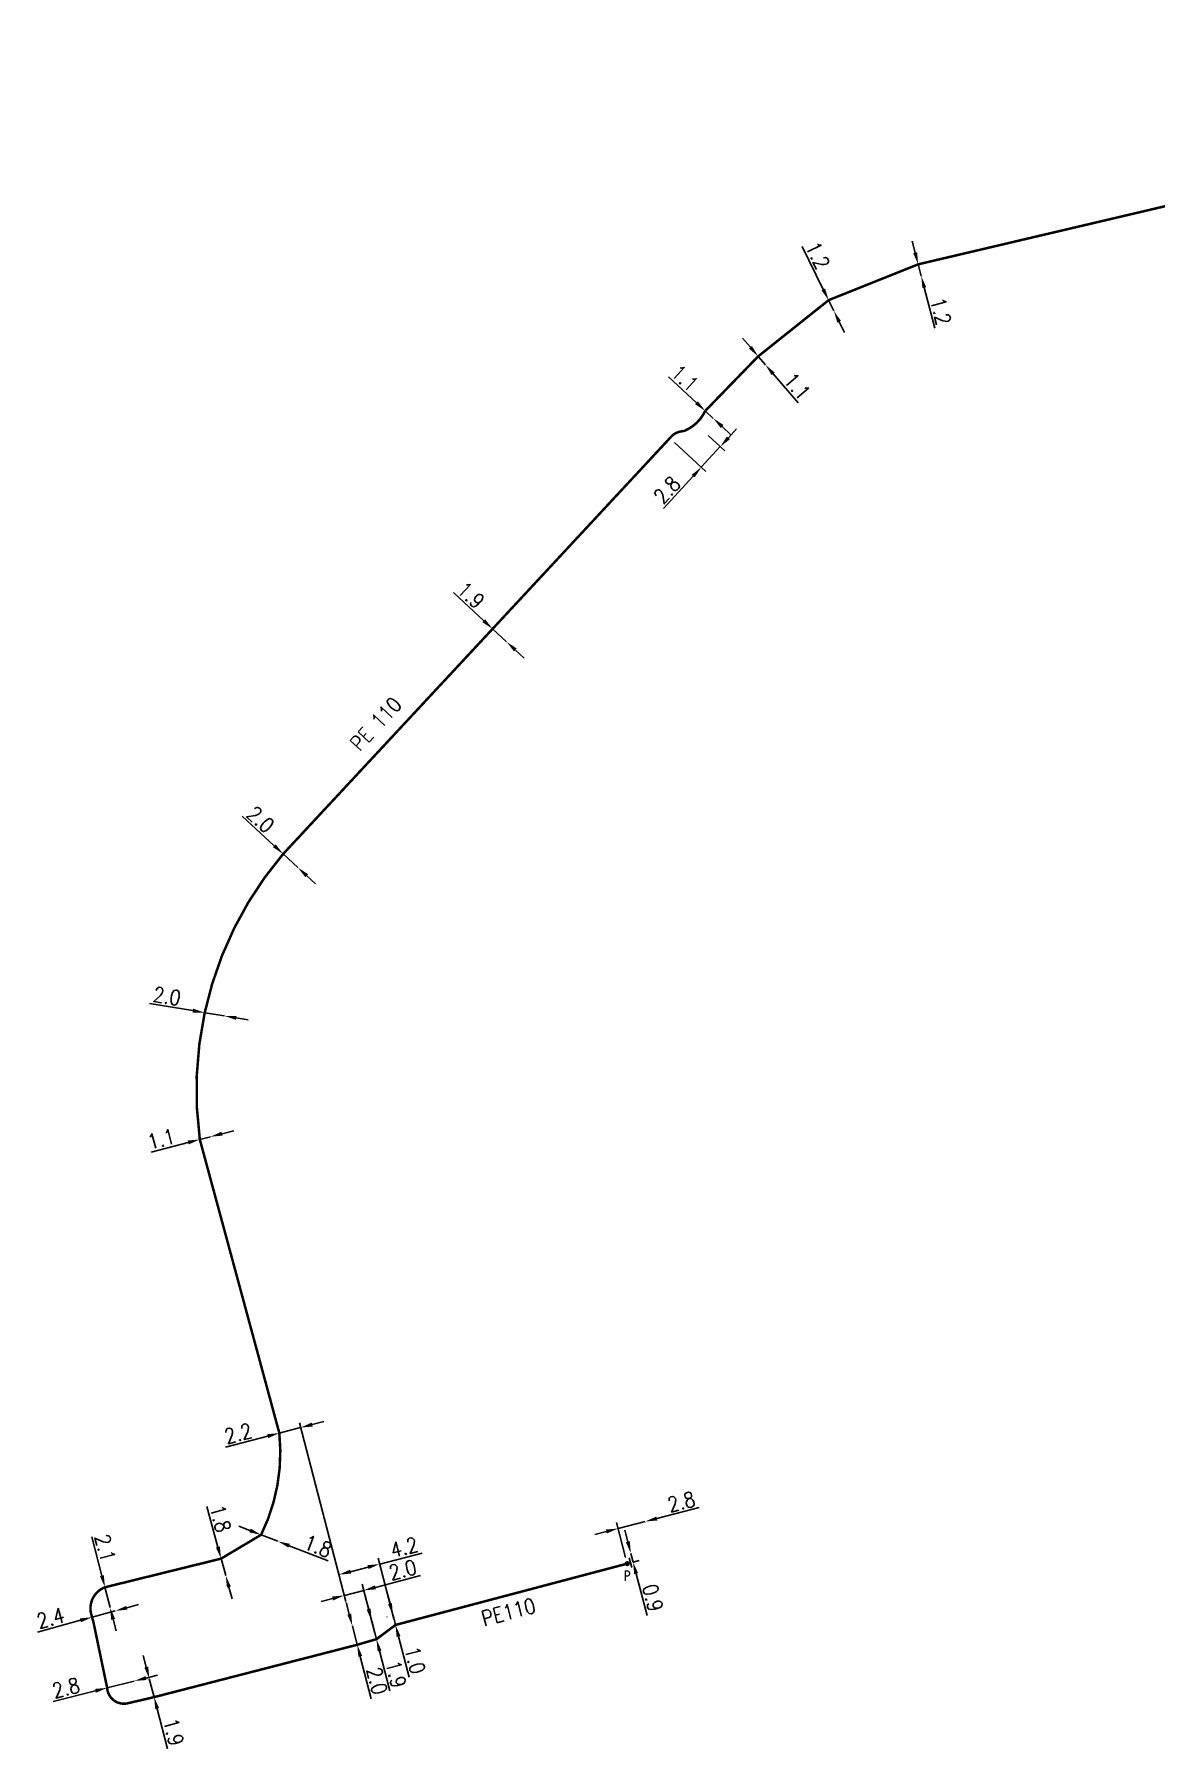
# Model space of a CAD drawing. Header units: millimetres. Extents: x 117000 to 118015, y 125997 to 126738.
# Drawn here: x 117786.8 to 117898.8, y 126270.6 to 126441.8 of the extents above; entities that cross this region are included whole.
import ezdxf
from ezdxf.enums import TextEntityAlignment as Align

# ---------------------------------------------------------------- set-up
doc = ezdxf.new("R2010")
doc.units = ezdxf.units.MM
doc.layers.get('0').update_dxf_attribs({"linetype": 'CONTINUOUS'})
doc.layers.get('Defpoints').update_dxf_attribs({"linetype": 'CONTINUOUS'})
for name, color, linetype in [('G_120', 4, 'CONTINUOUS'), ('G_300', 7, 'CONTINUOUS'), ('G_340', 7, 'CONTINUOUS')]:
    doc.layers.add(name, color=color, linetype=linetype)
doc.styles.add('G_ROMANS', font='ROMANS.SHX', dxfattribs={"width": 0.75})
doc.styles.get("Standard").update_dxf_attribs({"font": 'romans.shx', "width": 0.85})
doc.linetypes.add('G_typB_PE', pattern='A,5,-0.3,["o",Standard,S=1.5,R=0,X=0,Y=-0.5],-1.65', length=6.95)
doc.dimstyles.get("Standard").update_dxf_attribs({"dimtxt": 1.5, "dimasz": 1.2, "dimexe": 0.625, "dimexo": 0.625, "dimgap": 0.25, "dimtad": 1, "dimdec": 1, "dimzin": 0, "dimdsep": 46, "dimtxsty": 'Standard', "dimcen": -0.5, "dimadec": 0, "dimazin": 0, "dimtfac": 1, "dimtdec": 1, "dimtmove": 0, "dimatfit": 3, "dimfxl": 0, "dimtolj": 1, "dimtzin": 0, "dimarcsym": 0})

# ---------------------------------------------------------------- blocks, each defined once
blk = doc.blocks.new('*D32')
at = {"layer": 'Defpoints', "color": 0, "linetype": 'Continuous', "transparency": 16777216}
for p in [(117798.3, 126277.61), (117798.3, 126277.61), (117798.78, 126275.77)]:
    blk.add_point(p, dxfattribs=at)
at = {"layer": 'G_120', "color": 0, "linetype": 'Continuous', "lineweight": -2, "transparency": 16777216}
for p, q in [((117798, 126278.77), (117797.7, 126279.94)), ((117798.3, 126277.61), (117798.78, 126275.77)), ((117799.08, 126274.61), (117800.12, 126270.62))]:
    blk.add_line(p, q, dxfattribs=at)
at = {"layer": 'G_120', "color": 0, "linetype": 'Continuous', "transparency": 16777216}
for points in [[(117798.19, 126278.82), (117797.81, 126278.72), (117798.3, 126277.61)], [(117799.28, 126274.66), (117798.89, 126274.56), (117798.78, 126275.77)]]:
    blk.add_solid(points, dxfattribs=at)
at = {"layer": 'G_120', "color": 0, "linetype": 'Continuous', "transparency": 16777216, "insert": (117800.72, 126272.29), "char_height": 1.5, "attachment_point": 5, "rotation": 284.5967}
blk.add_mtext('\\A1;1.9', dxfattribs=at)
blk = doc.blocks.new('*D33')
at = {"layer": 'Defpoints', "color": 0, "linetype": 'Continuous', "transparency": 16777216}
for p in [(117796.8, 126277.38), (117794.09, 126276.69), (117794.09, 126276.69)]:
    blk.add_point(p, dxfattribs=at)
at = {"layer": 'G_120', "color": 0, "linetype": 'Continuous', "lineweight": -2, "transparency": 16777216}
for p, q in [((117796.8, 126277.38), (117794.09, 126276.69)), ((117797.97, 126277.67), (117799.13, 126277.96)), ((117792.92, 126276.4), (117788.69, 126275.33))]:
    blk.add_line(p, q, dxfattribs=at)
at = {"layer": 'G_120', "color": 0, "linetype": 'Continuous', "transparency": 16777216}
for points in [[(117797.92, 126277.86), (117798.02, 126277.48), (117796.8, 126277.38)], [(117792.88, 126276.59), (117792.97, 126276.21), (117794.09, 126276.69)]]:
    blk.add_solid(points, dxfattribs=at)
at = {"layer": 'G_120', "color": 0, "linetype": 'Continuous', "transparency": 16777216, "insert": (117789.98, 126276.69), "char_height": 1.5, "attachment_point": 5, "rotation": 14.1424}
blk.add_mtext('\\A1;2.8', dxfattribs=at)
blk = doc.blocks.new('*D34')
at = {"layer": 'Defpoints', "color": 0, "linetype": 'Continuous', "transparency": 16777216}
for p in [(117792.58, 126283.75), (117792.58, 126283.75), (117794.9, 126284.38)]:
    blk.add_point(p, dxfattribs=at)
at = {"layer": 'G_120', "color": 0, "linetype": 'Continuous', "lineweight": -2, "transparency": 16777216}
for p, q in [((117794.9, 126284.38), (117792.58, 126283.75)), ((117796.06, 126284.7), (117797.21, 126285.01)), ((117791.42, 126283.44), (117787.15, 126282.27))]:
    blk.add_line(p, q, dxfattribs=at)
at = {"layer": 'G_120', "color": 0, "linetype": 'Continuous', "transparency": 16777216}
for points in [[(117791.37, 126283.63), (117791.48, 126283.25), (117792.58, 126283.75)], [(117796, 126284.89), (117796.11, 126284.51), (117794.9, 126284.38)]]:
    blk.add_solid(points, dxfattribs=at)
at = {"layer": 'G_120', "color": 0, "linetype": 'Continuous', "transparency": 16777216, "insert": (117788.44, 126283.66), "char_height": 1.5, "attachment_point": 5, "rotation": 15.2245}
blk.add_mtext('\\A1;2.4', dxfattribs=at)
blk = doc.blocks.new('*D35')
at = {"layer": 'Defpoints', "color": 0, "linetype": 'Continuous', "transparency": 16777216}
for p in [(117793.87, 126286.74), (117794.39, 126284.71), (117794.39, 126284.71)]:
    blk.add_point(p, dxfattribs=at)
at = {"layer": 'G_120', "color": 0, "linetype": 'Continuous', "lineweight": -2, "transparency": 16777216}
for p, q in [((117793.57, 126287.9), (117792.57, 126291.78)), ((117794.39, 126284.71), (117793.87, 126286.74)), ((117794.69, 126283.54), (117794.99, 126282.38))]:
    blk.add_line(p, q, dxfattribs=at)
at = {"layer": 'G_120', "color": 0, "linetype": 'Continuous', "transparency": 16777216}
for points in [[(117793.76, 126287.95), (117793.37, 126287.85), (117793.87, 126286.74)], [(117794.88, 126283.59), (117794.49, 126283.49), (117794.39, 126284.71)]]:
    blk.add_solid(points, dxfattribs=at)
at = {"layer": 'G_120', "color": 0, "linetype": 'Continuous', "transparency": 16777216, "insert": (117793.89, 126290.67), "char_height": 1.5, "attachment_point": 5, "rotation": 284.4151}
blk.add_mtext('\\A1;2.1', dxfattribs=at)
blk = doc.blocks.new('*D36')
at = {"layer": 'Defpoints', "color": 0, "linetype": 'Continuous', "transparency": 16777216}
for p in [(117805.46, 126289.6), (117805.93, 126287.92), (117805.93, 126287.92)]:
    blk.add_point(p, dxfattribs=at)
at = {"layer": 'G_120', "color": 0, "linetype": 'Continuous', "lineweight": -2, "transparency": 16777216}
for p, q in [((117805.14, 126290.76), (117804.03, 126294.8)), ((117804.86, 126289.44), (117804.86, 126289.44)), ((117805.93, 126287.92), (117805.46, 126289.6)), ((117805.33, 126287.75), (117805.33, 126287.75)), ((117806.25, 126286.76), (117806.57, 126285.6))]:
    blk.add_line(p, q, dxfattribs=at)
at = {"layer": 'G_120', "color": 0, "linetype": 'Continuous', "transparency": 16777216}
for points in [[(117805.34, 126290.81), (117804.95, 126290.71), (117805.46, 126289.6)], [(117806.44, 126286.81), (117806.05, 126286.71), (117805.93, 126287.92)]]:
    blk.add_solid(points, dxfattribs=at)
at = {"layer": 'G_120', "color": 0, "linetype": 'Continuous', "transparency": 16777216, "insert": (117805.39, 126293.62), "char_height": 1.5, "attachment_point": 5, "rotation": 285.4188}
blk.add_mtext('\\A1;1.8', dxfattribs=at)
blk = doc.blocks.new('*D37')
at = {"layer": 'Defpoints', "color": 0, "linetype": 'Continuous', "transparency": 16777216}
for p in [(117809.46, 126291.98), (117811.14, 126291.33), (117811.14, 126291.33)]:
    blk.add_point(p, dxfattribs=at)
at = {"layer": 'G_120', "color": 0, "linetype": 'Continuous', "lineweight": -2, "transparency": 16777216}
for p, q in [((117808.35, 126292.41), (117807.23, 126292.85)), ((117809.46, 126291.98), (117811.14, 126291.33)), ((117812.26, 126290.89), (117816.17, 126289.38))]:
    blk.add_line(p, q, dxfattribs=at)
at = {"layer": 'G_120', "color": 0, "linetype": 'Continuous', "transparency": 16777216}
for points in [[(117808.42, 126292.6), (117808.27, 126292.23), (117809.46, 126291.98)], [(117812.33, 126291.08), (117812.19, 126290.71), (117811.14, 126291.33)]]:
    blk.add_solid(points, dxfattribs=at)
at = {"layer": 'G_120', "color": 0, "linetype": 'Continuous', "transparency": 16777216, "insert": (117815.13, 126290.85), "char_height": 1.5, "attachment_point": 5, "rotation": 338.7887}
blk.add_mtext('\\A1;1.8', dxfattribs=at)
blk = doc.blocks.new('*D38')
at = {"layer": 'Defpoints', "color": 0, "linetype": 'Continuous', "transparency": 16777216}
for p in [(117813.41, 126302.69), (117813.41, 126302.69), (117811.28, 126302.14)]:
    blk.add_point(p, dxfattribs=at)
at = {"layer": 'G_120', "color": 0, "linetype": 'Continuous', "lineweight": -2, "transparency": 16777216}
for p, q in [((117813.41, 126302.69), (117811.28, 126302.14)), ((117814.57, 126303), (117815.73, 126303.3)), ((117810.12, 126301.84), (117805.89, 126300.74))]:
    blk.add_line(p, q, dxfattribs=at)
at = {"layer": 'G_120', "color": 0, "linetype": 'Continuous', "transparency": 16777216}
for points in [[(117814.52, 126303.19), (117814.62, 126302.8), (117813.41, 126302.69)], [(117810.07, 126302.03), (117810.17, 126301.64), (117811.28, 126302.14)]]:
    blk.add_solid(points, dxfattribs=at)
at = {"layer": 'G_120', "color": 0, "linetype": 'Continuous', "transparency": 16777216, "insert": (117807.17, 126302.1), "char_height": 1.5, "attachment_point": 5, "rotation": 14.5854}
blk.add_mtext('\\A1;2.2', dxfattribs=at)
blk = doc.blocks.new('*D39')
at = {"layer": 'Defpoints', "color": 0, "linetype": 'Continuous', "transparency": 16777216}
for p in [(117804.4, 126331.74), (117804.4, 126331.74), (117803.34, 126331.47)]:
    blk.add_point(p, dxfattribs=at)
at = {"layer": 'G_120', "color": 0, "linetype": 'Continuous', "lineweight": -2, "transparency": 16777216}
for p, q in [((117804.4, 126331.74), (117803.34, 126331.47)), ((117805.56, 126332.04), (117806.73, 126332.34)), ((117802.18, 126331.16), (117798.47, 126330.2))]:
    blk.add_line(p, q, dxfattribs=at)
at = {"layer": 'G_120', "color": 0, "linetype": 'Continuous', "transparency": 16777216}
for points in [[(117805.51, 126332.24), (117805.61, 126331.85), (117804.4, 126331.74)], [(117802.13, 126331.36), (117802.23, 126330.97), (117803.34, 126331.47)]]:
    blk.add_solid(points, dxfattribs=at)
at = {"layer": 'G_120', "color": 0, "linetype": 'Continuous', "transparency": 16777216, "insert": (117799.49, 126331.5), "char_height": 1.5, "attachment_point": 5, "rotation": 14.535}
blk.add_mtext('\\A1;1.1', dxfattribs=at)
blk = doc.blocks.new('*D40')
at = {"layer": 'Defpoints', "color": 0, "linetype": 'Continuous', "transparency": 16777216}
for p in [(117803.83, 126344.13), (117805.8, 126343.8), (117805.8, 126343.8)]:
    blk.add_point(p, dxfattribs=at)
at = {"layer": 'G_120', "color": 0, "linetype": 'Continuous', "lineweight": -2, "transparency": 16777216}
for p, q in [((117802.64, 126344.33), (117798.33, 126345.06)), ((117805.8, 126343.8), (117803.83, 126344.13)), ((117806.98, 126343.6), (117808.16, 126343.4))]:
    blk.add_line(p, q, dxfattribs=at)
at = {"layer": 'G_120', "color": 0, "linetype": 'Continuous', "transparency": 16777216}
for points in [[(117802.68, 126344.53), (117802.61, 126344.14), (117803.83, 126344.13)], [(117807.01, 126343.8), (117806.95, 126343.41), (117805.8, 126343.8)]]:
    blk.add_solid(points, dxfattribs=at)
at = {"layer": 'G_120', "color": 0, "linetype": 'Continuous', "transparency": 16777216, "insert": (117800.06, 126345.78), "char_height": 1.5, "attachment_point": 5, "rotation": 350.4422}
blk.add_mtext('\\A1;2.0', dxfattribs=at)
blk = doc.blocks.new('*D41')
at = {"layer": 'Defpoints', "color": 0, "linetype": 'Continuous', "transparency": 16777216}
for p in [(117811.66, 126359.98), (117813.13, 126358.62), (117813.13, 126358.62)]:
    blk.add_point(p, dxfattribs=at)
at = {"layer": 'G_120', "color": 0, "linetype": 'Continuous', "lineweight": -2, "transparency": 16777216}
for p, q in [((117810.78, 126360.8), (117807.57, 126363.76)), ((117813.13, 126358.62), (117811.66, 126359.98)), ((117814.01, 126357.81), (117814.9, 126357))]:
    blk.add_line(p, q, dxfattribs=at)
at = {"layer": 'G_120', "color": 0, "linetype": 'Continuous', "transparency": 16777216}
for points in [[(117810.92, 126360.94), (117810.65, 126360.65), (117811.66, 126359.98)], [(117814.15, 126357.96), (117813.88, 126357.66), (117813.13, 126358.62)]]:
    blk.add_solid(points, dxfattribs=at)
at = {"layer": 'G_120', "color": 0, "linetype": 'Continuous', "transparency": 16777216, "insert": (117809.41, 126363.42), "char_height": 1.5, "attachment_point": 5, "rotation": 317.2819}
blk.add_mtext('\\A1;2.0', dxfattribs=at)
blk = doc.blocks.new('*D42')
at = {"layer": 'Defpoints', "color": 0, "linetype": 'Continuous', "transparency": 16777216}
for p in [(117832.57, 126382.46), (117833.97, 126381.17), (117833.97, 126381.17)]:
    blk.add_point(p, dxfattribs=at)
at = {"layer": 'G_120', "color": 0, "linetype": 'Continuous', "lineweight": -2, "transparency": 16777216}
for p, q in [((117831.69, 126383.27), (117828.66, 126386.08)), ((117833.97, 126381.17), (117832.57, 126382.46)), ((117834.85, 126380.35), (117835.73, 126379.54))]:
    blk.add_line(p, q, dxfattribs=at)
at = {"layer": 'G_120', "color": 0, "linetype": 'Continuous', "transparency": 16777216}
for points in [[(117831.83, 126383.42), (117831.56, 126383.13), (117832.57, 126382.46)], [(117834.98, 126380.5), (117834.71, 126380.21), (117833.97, 126381.17)]]:
    blk.add_solid(points, dxfattribs=at)
at = {"layer": 'G_120', "color": 0, "linetype": 'Continuous', "transparency": 16777216, "insert": (117830.41, 126385.82), "char_height": 1.5, "attachment_point": 5, "rotation": 317.2325}
blk.add_mtext('\\A1;1.9', dxfattribs=at)
blk = doc.blocks.new('*D43')
at = {"layer": 'Defpoints', "color": 0, "linetype": 'Continuous', "transparency": 16777216}
for p in [(117853.8, 126404.23), (117854.61, 126403.48), (117854.61, 126403.48)]:
    blk.add_point(p, dxfattribs=at)
at = {"layer": 'G_120', "color": 0, "linetype": 'Continuous', "lineweight": -2, "transparency": 16777216}
for p, q in [((117852.93, 126405.05), (117850.12, 126407.65)), ((117854.61, 126403.48), (117853.8, 126404.23)), ((117855.49, 126402.67), (117856.37, 126401.85))]:
    blk.add_line(p, q, dxfattribs=at)
at = {"layer": 'G_120', "color": 0, "linetype": 'Continuous', "transparency": 16777216}
for points in [[(117853.06, 126405.2), (117852.79, 126404.9), (117853.8, 126404.23)], [(117855.63, 126402.82), (117855.36, 126402.52), (117854.61, 126403.48)]]:
    blk.add_solid(points, dxfattribs=at)
at = {"layer": 'G_120', "color": 0, "linetype": 'Continuous', "transparency": 16777216, "insert": (117851.76, 126407.49), "char_height": 1.5, "attachment_point": 5, "rotation": 317.1551}
blk.add_mtext('\\A1;1.1', dxfattribs=at)
blk = doc.blocks.new('*D44')
at = {"layer": 'Defpoints', "color": 0, "linetype": 'Continuous', "transparency": 16777216}
for p in [(117859.09, 126409.68), (117859.81, 126408.84), (117859.81, 126408.84)]:
    blk.add_point(p, dxfattribs=at)
at = {"layer": 'G_120', "color": 0, "linetype": 'Continuous', "lineweight": -2, "transparency": 16777216}
for p, q in [((117858.31, 126410.59), (117857.53, 126411.5)), ((117859.09, 126409.68), (117859.81, 126408.84)), ((117860.59, 126407.93), (117863.08, 126405.03))]:
    blk.add_line(p, q, dxfattribs=at)
at = {"layer": 'G_120', "color": 0, "linetype": 'Continuous', "transparency": 16777216}
for points in [[(117858.46, 126410.72), (117858.16, 126410.46), (117859.09, 126409.68)], [(117860.74, 126408.06), (117860.44, 126407.8), (117859.81, 126408.84)]]:
    blk.add_solid(points, dxfattribs=at)
at = {"layer": 'G_120', "color": 0, "linetype": 'Continuous', "transparency": 16777216, "insert": (117862.99, 126406.68), "char_height": 1.5, "attachment_point": 5, "rotation": 310.6485}
blk.add_mtext('\\A1;1.1', dxfattribs=at)
blk = doc.blocks.new('*D45')
at = {"layer": 'Defpoints', "color": 0, "linetype": 'Continuous', "transparency": 16777216}
for p in [(117875.06, 126418.87), (117875.37, 126417.7), (117875.37, 126417.7)]:
    blk.add_point(p, dxfattribs=at)
at = {"layer": 'G_120', "color": 0, "linetype": 'Continuous', "lineweight": -2, "transparency": 16777216}
for p, q in [((117874.76, 126420.03), (117874.46, 126421.19)), ((117875.06, 126418.87), (117875.37, 126417.7)), ((117875.67, 126416.54), (117876.72, 126412.49))]:
    blk.add_line(p, q, dxfattribs=at)
at = {"layer": 'G_120', "color": 0, "linetype": 'Continuous', "transparency": 16777216}
for points in [[(117874.96, 126420.08), (117874.57, 126419.98), (117875.06, 126418.87)], [(117875.86, 126416.59), (117875.48, 126416.49), (117875.37, 126417.7)]]:
    blk.add_solid(points, dxfattribs=at)
at = {"layer": 'G_120', "color": 0, "linetype": 'Continuous', "transparency": 16777216, "insert": (117877.32, 126414.19), "char_height": 1.5, "attachment_point": 5, "rotation": 284.5902}
blk.add_mtext('\\A1;1.2', dxfattribs=at)
blk = doc.blocks.new('*D46')
at = {"layer": 'Defpoints', "color": 0, "linetype": 'Continuous', "transparency": 16777216}
for p in [(117866.12, 126415.29), (117866.65, 126414.21), (117866.65, 126414.21)]:
    blk.add_point(p, dxfattribs=at)
at = {"layer": 'G_120', "color": 0, "linetype": 'Continuous', "lineweight": -2, "transparency": 16777216}
for p, q in [((117865.59, 126416.37), (117863.48, 126420.66)), ((117866.65, 126414.21), (117866.12, 126415.29)), ((117867.17, 126413.14), (117867.7, 126412.06))]:
    blk.add_line(p, q, dxfattribs=at)
at = {"layer": 'G_120', "color": 0, "linetype": 'Continuous', "transparency": 16777216}
for points in [[(117865.77, 126416.46), (117865.41, 126416.28), (117866.12, 126415.29)], [(117867.35, 126413.22), (117866.99, 126413.05), (117866.65, 126414.21)]]:
    blk.add_solid(points, dxfattribs=at)
at = {"layer": 'G_120', "color": 0, "linetype": 'Continuous', "transparency": 16777216, "insert": (117865.04, 126419.76), "char_height": 1.5, "attachment_point": 5, "rotation": 296.1286}
blk.add_mtext('\\A1;1.2', dxfattribs=at)
blk = doc.blocks.new('*D48')
at = {"layer": 'Defpoints', "color": 0, "linetype": 'Continuous', "transparency": 16777216}
for p in [(117818.57, 126282.89), (117819.06, 126281), (117819.06, 126281)]:
    blk.add_point(p, dxfattribs=at)
at = {"layer": 'G_120', "color": 0, "linetype": 'Continuous', "lineweight": -2, "transparency": 16777216}
for p, q in [((117818.26, 126284.05), (117817.96, 126285.21)), ((117817.96, 126282.73), (117817.96, 126282.73)), ((117818.57, 126282.89), (117819.06, 126281)), ((117818.45, 126280.85), (117818.45, 126280.85)), ((117819.36, 126279.84), (117820.46, 126275.61))]:
    blk.add_line(p, q, dxfattribs=at)
at = {"layer": 'G_120', "color": 0, "linetype": 'Continuous', "transparency": 16777216}
for points in [[(117818.46, 126284.1), (117818.07, 126284), (117818.57, 126282.89)], [(117819.55, 126279.89), (117819.17, 126279.79), (117819.06, 126281)]]:
    blk.add_solid(points, dxfattribs=at)
at = {"layer": 'G_120', "color": 0, "linetype": 'Continuous', "transparency": 16777216, "insert": (117821.03, 126277.4), "char_height": 1.5, "attachment_point": 5, "rotation": 284.5967}
blk.add_mtext('\\A1;2.0', dxfattribs=at)
blk = doc.blocks.new('G_340_07')
at = {"color": 0, "linetype": 'Continuous', "const_width": 0.25, "flags": 128}
blk.add_lwpolyline([(0, 0), (0.35, 0)], dxfattribs=at)
at = {"color": 0, "linetype": 'Continuous', "flags": 128}
blk.add_lwpolyline([(0.35, -0.5), (0.35, 0.5)], dxfattribs=at)
at = {"color": 0, "linetype": 'Continuous', "width": 0.75, "flags": 3}
for tag, p in [('DEF_LEG', (0, -5)), ('DEF_COUP', (0, -7.5)), ('DEF_TYPE', (0, -10))]:
    blk.add_attdef(tag, text='', height=1.2, dxfattribs=at).set_placement(p, align=Align.MIDDLE)
blk = doc.blocks.new('*D49')
at = {"layer": 'Defpoints', "color": 0, "linetype": 'Continuous', "transparency": 16777216}
for p in [(117845.77, 126289.98), (117846, 126289.1), (117846.38, 126290.13)]:
    blk.add_point(p, dxfattribs=at)
at = {"layer": 'G_340', "color": 0, "linetype": 'Continuous', "lineweight": -2, "transparency": 16777216}
for p, q in [((117846.07, 126291.29), (117845.77, 126292.46)), ((117846.38, 126290.13), (117846.6, 126289.26)), ((117846.6, 126289.26), (117847.21, 126289.42)), ((117846.91, 126288.1), (117847.99, 126283.93))]:
    blk.add_line(p, q, dxfattribs=at)
at = {"layer": 'G_340', "color": 0, "linetype": 'Continuous', "transparency": 16777216}
for points in [[(117846.27, 126291.34), (117845.88, 126291.24), (117846.38, 126290.13)], [(117847.1, 126288.15), (117846.71, 126288.05), (117846.6, 126289.26)]]:
    blk.add_solid(points, dxfattribs=at)
at = {"layer": 'G_340', "color": 0, "linetype": 'Continuous', "transparency": 16777216, "insert": (117848.57, 126285.69), "char_height": 1.5, "attachment_point": 5, "rotation": 284.5967}
blk.add_mtext('\\A1;0.9', dxfattribs=at)
blk = doc.blocks.new('*D52')
at = {"layer": 'Defpoints', "color": 0, "linetype": 'Continuous', "transparency": 16777216}
for p in [(117845.1, 126292.61), (117847.81, 126293.31), (117846, 126289.1)]:
    blk.add_point(p, dxfattribs=at)
at = {"layer": 'G_340', "color": 0, "linetype": 'Continuous', "lineweight": -2, "transparency": 16777216}
for p, q in [((117848.97, 126293.61), (117853.21, 126294.7)), ((117843.94, 126292.31), (117842.77, 126292.01)), ((117845.84, 126289.71), (117844.94, 126293.22)), ((117845.1, 126292.61), (117847.81, 126293.31)), ((117847.97, 126292.7), (117847.97, 126292.7))]:
    blk.add_line(p, q, dxfattribs=at)
at = {"layer": 'G_340', "color": 0, "linetype": 'Continuous', "transparency": 16777216}
for points in [[(117843.89, 126292.51), (117843.99, 126292.12), (117845.1, 126292.61)], [(117848.92, 126293.8), (117849.02, 126293.41), (117847.81, 126293.31)]]:
    blk.add_solid(points, dxfattribs=at)
at = {"layer": 'G_340', "color": 0, "linetype": 'Continuous', "transparency": 16777216, "insert": (117851.42, 126295.27), "char_height": 1.5, "attachment_point": 5, "rotation": 14.4151}
blk.add_mtext('\\A1;2.8', dxfattribs=at)
blk = doc.blocks.new('*D53')
at = {"layer": 'Defpoints', "color": 0, "linetype": 'Continuous', "transparency": 16777216}
for p in [(117813.12, 126303.79), (117821.3, 126289.06), (117822.88, 126282.98)]:
    blk.add_point(p, dxfattribs=at)
at = {"layer": 'G_120', "color": 0, "linetype": 'Continuous', "lineweight": -2, "transparency": 16777216}
for p, q in [((117813.28, 126303.18), (117817.39, 126287.4)), ((117818.39, 126288.3), (117820.14, 126288.76)), ((117822.72, 126283.59), (117821.14, 126289.66)), ((117821.3, 126289.06), (117825.53, 126290.16))]:
    blk.add_line(p, q, dxfattribs=at)
at = {"layer": 'G_120', "color": 0, "linetype": 'Continuous', "transparency": 16777216}
for points in [[(117820.09, 126288.95), (117820.19, 126288.56), (117821.3, 126289.06)], [(117818.34, 126288.5), (117818.44, 126288.11), (117817.23, 126288)]]:
    blk.add_solid(points, dxfattribs=at)
at = {"layer": 'G_120', "color": 0, "linetype": 'Continuous', "transparency": 16777216, "insert": (117823.74, 126290.73), "char_height": 1.5, "attachment_point": 5, "rotation": 14.5885}
blk.add_mtext('\\A1;4.2', dxfattribs=at)
blk = doc.blocks.new('*D54')
at = {"layer": 'Defpoints', "color": 0, "linetype": 'Continuous', "transparency": 16777216}
for p in [(117822.63, 126283.95), (117822.88, 126282.98), (117822.88, 126282.98)]:
    blk.add_point(p, dxfattribs=at)
at = {"layer": 'G_120', "color": 0, "linetype": 'Continuous', "lineweight": -2, "transparency": 16777216}
for p, q in [((117822.33, 126285.11), (117822.02, 126286.27)), ((117822.03, 126283.79), (117822.02, 126283.79)), ((117822.63, 126283.95), (117822.88, 126282.98)), ((117823.48, 126283.14), (117823.48, 126283.14)), ((117823.18, 126281.82), (117824.24, 126277.76))]:
    blk.add_line(p, q, dxfattribs=at)
at = {"layer": 'G_120', "color": 0, "linetype": 'Continuous', "transparency": 16777216}
for points in [[(117822.52, 126285.16), (117822.13, 126285.06), (117822.63, 126283.95)], [(117823.38, 126281.87), (117822.99, 126281.77), (117822.88, 126282.98)]]:
    blk.add_solid(points, dxfattribs=at)
at = {"layer": 'G_120', "color": 0, "linetype": 'Continuous', "transparency": 16777216, "insert": (117824.83, 126279.46), "char_height": 1.5, "attachment_point": 5, "rotation": 284.5885}
blk.add_mtext('\\A1;1.0', dxfattribs=at)
blk = doc.blocks.new('*D55')
at = {"layer": 'Defpoints', "color": 0, "linetype": 'Continuous', "transparency": 16777216}
for p in [(117813.12, 126303.79), (117819.71, 126286.43), (117820.98, 126281.56)]:
    blk.add_point(p, dxfattribs=at)
at = {"layer": 'G_120', "color": 0, "linetype": 'Continuous', "lineweight": -2, "transparency": 16777216}
for p, q in [((117813.28, 126303.18), (117817.93, 126285.32)), ((117820.82, 126282.16), (117819.55, 126287.04)), ((117820.87, 126286.73), (117825.39, 126287.91)), ((117816.61, 126285.63), (117815.45, 126285.32)), ((117817.77, 126285.93), (117819.71, 126286.43))]:
    blk.add_line(p, q, dxfattribs=at)
at = {"layer": 'G_120', "color": 0, "linetype": 'Continuous', "transparency": 16777216}
for points in [[(117816.56, 126285.82), (117816.66, 126285.43), (117817.77, 126285.93)], [(117820.82, 126286.93), (117820.92, 126286.54), (117819.71, 126286.43)]]:
    blk.add_solid(points, dxfattribs=at)
at = {"layer": 'G_120', "color": 0, "linetype": 'Continuous', "transparency": 16777216, "insert": (117823.6, 126288.48), "char_height": 1.5, "attachment_point": 5, "rotation": 14.5885}
blk.add_mtext('\\A1;2.0', dxfattribs=at)
blk = doc.blocks.new('*D56')
at = {"layer": 'Defpoints', "color": 0, "linetype": 'Continuous', "transparency": 16777216}
for p in [(117820.5, 126283.39), (117820.98, 126281.56), (117820.98, 126281.56)]:
    blk.add_point(p, dxfattribs=at)
at = {"layer": 'G_120', "color": 0, "linetype": 'Continuous', "lineweight": -2, "transparency": 16777216}
for p, q in [((117820.2, 126284.56), (117819.89, 126285.72)), ((117820.5, 126283.39), (117820.98, 126281.56)), ((117821.28, 126280.39), (117822.32, 126276.4))]:
    blk.add_line(p, q, dxfattribs=at)
at = {"layer": 'G_120', "color": 0, "linetype": 'Continuous', "transparency": 16777216}
for points in [[(117820.39, 126284.61), (117820, 126284.5), (117820.5, 126283.39)], [(117821.47, 126280.44), (117821.09, 126280.34), (117820.98, 126281.56)]]:
    blk.add_solid(points, dxfattribs=at)
at = {"layer": 'G_120', "color": 0, "linetype": 'Continuous', "transparency": 16777216, "insert": (117822.92, 126278.07), "char_height": 1.5, "attachment_point": 5, "rotation": 284.5885}
blk.add_mtext('\\A1;1.9', dxfattribs=at)
blk = doc.blocks.new('*D57')
at = {"layer": 'Defpoints', "color": 0, "linetype": 'Continuous', "transparency": 16777216}
for p in [(117853.63, 126402.2), (117850.26, 126401.5), (117853.41, 126398.6)]:
    blk.add_point(p, dxfattribs=at)
at = {"layer": 'G_120', "color": 0, "linetype": 'Continuous', "lineweight": -2, "transparency": 16777216}
for p, q in [((117854.09, 126401.78), (117855.77, 126400.24)), ((117856.12, 126401.54), (117856.93, 126402.43)), ((117850.72, 126401.08), (117853.87, 126398.18)), ((117855.31, 126400.66), (117853.41, 126398.6)), ((117852.6, 126397.72), (117849.64, 126394.5))]:
    blk.add_line(p, q, dxfattribs=at)
at = {"layer": 'G_120', "color": 0, "linetype": 'Continuous', "transparency": 16777216}
for points in [[(117855.97, 126401.68), (117856.27, 126401.41), (117855.31, 126400.66)], [(117852.45, 126397.85), (117852.74, 126397.58), (117853.41, 126398.6)]]:
    blk.add_solid(points, dxfattribs=at)
at = {"layer": 'G_120', "color": 0, "linetype": 'Continuous', "transparency": 16777216, "insert": (117849.98, 126396.34), "char_height": 1.5, "attachment_point": 5, "rotation": 47.3829}
blk.add_mtext('\\A1;2.8', dxfattribs=at)
blk = doc.blocks.new('G_300_12')
at = {"color": 0, "linetype": 'Continuous', "const_width": 0.248, "flags": 128}
blk.add_lwpolyline([(-0.13, 0, 1), (0.13, 0, 1)], format="xyb", close=True, dxfattribs=at)
at = {"linetype": 'Continuous', "style": 'G_ROMANS', "width": 0.75}
blk.add_attdef('P', text='', height=1, dxfattribs=at).set_placement((0, 1.24), align=Align.MIDDLE_CENTER)
at = {"color": 0, "linetype": 'Continuous', "width": 0.75, "flags": 3}
for tag, p in [('DEF_LEG', (0, -5)), ('DEF_COUP', (0, -7.5)), ('DEF_TYPE', (0, -10))]:
    blk.add_attdef(tag, text='', height=1.2, dxfattribs=at).set_placement(p, align=Align.MIDDLE)

msp = doc.modelspace()

# ---------------------------------------------------------------- linework, layer by layer
at = {"layer": 'G_120', "linetype": 'G_typB_PE', "flags": 128}
msp.add_lwpolyline([(117846.01, 126289.1, 0.25, 0.25, 0), (117822.88, 126282.98, 0.25, 0.25, 0), (117820.98, 126281.56, 0.25, 0.25, 0), (117819.06, 126281, 0.25, 0.25, 0), (117798.78, 126275.77, 0.25, 0.25, 0), (117796.12, 126275.15, 0.25, 0.25, -0.461536), (117794.09, 126276.69, 0.25, 0.25, 0), (117794.09, 126276.69, 0.25, 0.25, 0), (117792.72, 126283.26, 0.25, 0.25, 0), (117792.5, 126284.04, 0.25, 0.25, -0.385136), (117793.87, 126286.74, 0.25, 0.25, 0), (117805.46, 126289.6, 0.25, 0.25, 0), (117809.46, 126291.98, 0.25, 0.25, 0.141261), (117811.28, 126302.14, 0.25, 0.25, 0), (117803.34, 126331.47, 0.25, 0.25, -0.087151), (117803.83, 126344.13, 0.25, 0.25, -0.124104), (117811.66, 126359.98, 0.25, 0.25, 0), (117832.57, 126382.46, 0.25, 0.25, 0), (117850.26, 126401.5, 0.25, 0.25, -0.225213), (117851.65, 126402.21, 0.25, 0.25, 0.191766), (117853.8, 126404.23, 0.25, 0.25, 0), (117859.09, 126409.68, 0.25, 0.25, 0), (117866.12, 126415.29, 0.25, 0.25, 0), (117875.06, 126418.87, 0.25, 0.25, 0), (117902.46, 126425.32, 0.25, 0.25, 0), (117925.31, 126431.31, 0.25, 0.25, 0), (117956.15, 126439.86, 0.25, 0.25, 0), (117962.34, 126441.42, 0.25, 0.25, 0), (117963.5, 126441.72, 0, 0, 0)], format="xyseb", dxfattribs=at)

# ---------------------------------------------------------------- block references
at = {"layer": 'G_300'}
ref = msp.add_blockref('G_300_12', (117846.01, 126289.1), dxfattribs=at)
ref.add_attrib('P', 'P', dxfattribs={"layer": '0', "linetype": 'Continuous', "height": 1, "style": 'G_ROMANS', "width": 0.75}).set_placement((117846.01, 126287.88), align=Align.MIDDLE_CENTER)
at = {"layer": 'G_340', "rotation": 14.93036947815964}
msp.add_blockref('G_340_07', (117846.01, 126289.1), dxfattribs=at)

# ---------------------------------------------------------------- texts
at = {"layer": 'G_120', "linetype": 'Continuous', "width": 0.85}
for s, rotation, p in [('PE 110', 47.1442, (117819.31, 126370.14)), ('PE110', 14.8311, (117831.71, 126282.85))]:
    msp.add_text(s, height=1.5, rotation=rotation, dxfattribs=at).set_placement(p)

# ---------------------------------------------------------------- dimensions: what is measured, and where the dimension line sits
at = {"layer": 'G_120', "linetype": 'Continuous'}
for base, p1, p2, angle, picture, middle, dimtype in [((117866.65, 126414.21), (117866.12, 126415.29), (117866.65, 126414.21), 296.1286, '*D46', (117864.14, 126419.32), 161), ((117875.37, 126417.7), (117875.06, 126418.87), (117875.37, 126417.7), 284.5902, '*D45', (117876.35, 126413.94), 161), ((117859.81, 126408.84), (117859.09, 126409.68), (117859.81, 126408.84), 310.6485, '*D44', (117862.23, 126406.03), 161), ((117854.61, 126403.48), (117853.8, 126404.23), (117854.61, 126403.48), 317.1551, '*D43', (117851.08, 126406.76), 161), ((117853.41, 126398.6), (117853.63, 126402.2), (117850.26, 126401.5), 227.3829, '*D57', (117850.71, 126395.67), 160), ((117833.97, 126381.17), (117832.57, 126382.46), (117833.97, 126381.17), 317.2325, '*D42', (117829.74, 126385.08), 161), ((117813.13, 126358.62), (117811.66, 126359.98), (117813.13, 126358.62), 317.2819, '*D41', (117808.73, 126362.69), 161), ((117805.8, 126343.8), (117803.83, 126344.13), (117805.8, 126343.8), 350.4422, '*D40', (117799.9, 126344.8), 161), ((117804.4, 126331.74), (117803.34, 126331.47), (117804.4, 126331.74), 14.535, '*D39', (117799.74, 126330.53), 161), ((117813.41, 126302.69), (117811.28, 126302.14), (117813.41, 126302.69), 14.5854, '*D38', (117807.42, 126301.14), 161), ((117821.3, 126289.06), (117813.12, 126303.79), (117822.88, 126282.98), 14.5885, '*D53', (117824, 126289.76), 160), ((117819.71, 126286.43), (117813.12, 126303.79), (117820.98, 126281.56), 14.5885, '*D55', (117823.86, 126287.51), 160), ((117805.928, 126287.917), (117805.4627232, 126289.6040144), (117805.928, 126287.917), 285.4187998, '*D36', (117804.427245, 126293.3584821), 161), ((117794.39, 126284.71), (117793.87, 126286.74), (117794.39, 126284.71), 284.4151, '*D35', (117792.92, 126290.42), 161), ((117811.14, 126291.33), (117809.46, 126291.98), (117811.14, 126291.33), 338.7887, '*D37', (117814.77, 126289.92), 161), ((117820.98, 126281.56), (117820.5, 126283.39), (117820.98, 126281.56), 284.5885, '*D56', (117821.95, 126277.82), 160), ((117822.88, 126282.98), (117822.63, 126283.95), (117822.88, 126282.98), 284.5885, '*D54', (117823.86, 126279.21), 160), ((117792.58, 126283.75), (117794.9, 126284.38), (117792.58, 126283.75), 195.2245, '*D34', (117788.71, 126282.7), 161), ((117819.06, 126281), (117818.57, 126282.89), (117819.06, 126281), 284.5967, '*D48', (117820.06, 126277.15), 161), ((117798.3, 126277.61), (117798.78, 126275.77), (117798.3, 126277.61), 104.5967, '*D32', (117799.75, 126272.03), 161), ((117794.09, 126276.69), (117796.8, 126277.38), (117794.09, 126276.69), 194.1424, '*D33', (117790.22, 126275.72), 161)]:
    dim = msp.add_linear_dim(base=base, p1=p1, p2=p2, angle=angle, dimstyle='Standard', dxfattribs=at)
    dim.commit()
    dim.dimension.update_dxf_attribs({"geometry": picture, "text_midpoint": middle, "dimtype": dimtype})
at = {"layer": 'G_340', "linetype": 'Continuous'}
dim = msp.add_linear_dim(base=(117845.1, 126292.61), p1=(117847.81, 126293.31), p2=(117846, 126289.1), angle=14.4151, dimstyle='Standard', dxfattribs=at)
dim.commit()
dim.dimension.update_dxf_attribs({"geometry": '*D52', "text_midpoint": (117851.67, 126294.3), "dimtype": 160})
dim = msp.add_linear_dim(base=(117846.38, 126290.13), p1=(117846, 126289.1), p2=(117845.77, 126289.98), angle=104.5967, dimstyle='Standard', override={"dimse2": 1}, dxfattribs=at)
dim.commit()
dim.dimension.update_dxf_attribs({"geometry": '*D49', "text_midpoint": (117847.6, 126285.43), "dimtype": 161})

doc.saveas('drawing.dxf')
